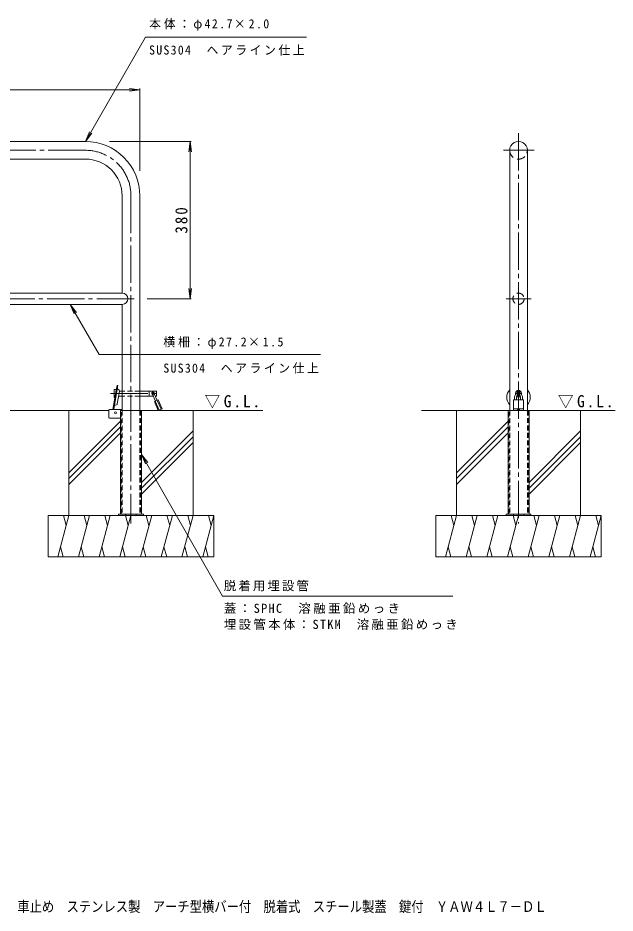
# Model space of a CAD drawing. Units: millimetres, scale not verified. Extents: x -1714 to 1749, y -1362 to 800.
# Drawn here: x -919 to 525, y -1362 to 800 of the extents above; entities that cross this region are included whole.
import ezdxf
from ezdxf.enums import TextEntityAlignment as Align

# ---------------------------------------------------------------- set-up
doc = ezdxf.new("R2010")
doc.units = ezdxf.units.MM
doc.header["$LTSCALE"] = 10
for name, pattern in [('CHAIN1', [8, 5, -1, 1, -1]), ('CHAIN2', [12, 9, -1, 1, -1]), ('DASHED1', [1.8, 1.2, -0.6]), ('DASHED2', [3, 2, -1])]:
    doc.linetypes.add(name, pattern=pattern)
for name, color, linetype, lineweight in [('C-0_通り芯', 4, 'CHAIN2', 9), ('C-1_躯体', 7, 'Continuous', 9), ('C-2_仕上', 4, 'Continuous', 9), ('C-3_寸法', 2, 'Continuous', 9), ('C-4_文字', 7, 'Continuous', 9), ('C-5_建具', 7, 'Continuous', 9), ('C-6_間仕切', 7, 'Continuous', 9), ('C-A_インテリア', 2, 'Continuous', 9), ('C-E_見え係り', 6, 'Continuous', 5)]:
    doc.layers.add(name, color=color, linetype=linetype, lineweight=lineweight)
doc.layers.add('F-F_F-Fﾚｲﾔ', color=2, linetype='Continuous')
doc.styles.add('ＭＳ ゴシック', font='')
doc.styles.get('ＭＳ ゴシック').set_extended_font_data('MS Gothic')

msp = doc.modelspace()

# ---------------------------------------------------------------- linework, layer by layer
at = {"layer": 'C-0_通り芯', "color": 7}
for p, q in [((291.17, 521.6), (291.17, -421.42)), ((-755.25, 480.21), (-973.9, 480.21)), ((329.33, 480.21), (254.6, 480.21)), ((-645.25, 370.21), (-645.25, -421.42)), ((-637.94, 121.56), (-973.9, 121.56)), ((261.28, 121.56), (321.35, 121.56)), ((-694.4, -107.44), (-581.93, -107.44))]:
    msp.add_line(p, q, dxfattribs=at)
at = {"layer": 'C-0_通り芯', "linetype": 'Continuous'}
for p, q in [((-619.85, -148.44), (-670.65, -148.44)), ((-670.65, -398.44), (-670.65, -148.44)), ((-619.85, -148.44), (-619.85, -398.44)), ((316.57, -148.44), (265.77, -148.44)), ((265.77, -398.44), (265.77, -148.44)), ((316.57, -148.44), (316.57, -398.44))]:
    msp.add_line(p, q, dxfattribs=at)
at = {"layer": 'C-0_通り芯', "linetype": 'DASHED1'}
for p, q in [((-668.65, -398.44), (-668.65, -148.44)), ((-621.85, -148.44), (-621.85, -398.44)), ((267.77, -398.44), (267.77, -148.44)), ((314.57, -148.44), (314.57, -398.44))]:
    msp.add_line(p, q, dxfattribs=at)
at = {"layer": 'C-0_通り芯', "color": 3, "linetype": 'Continuous'}
msp.add_arc((291.17, 480.21), 21.35, 0.0004, 180.0004, dxfattribs=at)
at = {"layer": 'C-0_通り芯', "color": 7}
msp.add_arc((-755.25, 370.21), 110, 360, 90.00031, dxfattribs=at)
at = {"layer": 'C-1_躯体'}
for p, q in [((284.17, -106.44), (284.17, -108.44)), ((298.17, -106.44), (298.17, -108.44)), ((-615.25, -398.44), (-675.25, -398.44)), ((-675.25, -398.44), (-675.25, -401.64)), ((-657.75, -398.44), (-657.75, -401.64)), ((-632.75, -398.44), (-632.75, -401.64)), ((-615.25, -398.44), (-615.25, -401.64)), ((321.17, -398.44), (261.17, -398.44)), ((261.17, -398.44), (261.17, -401.64)), ((278.67, -398.44), (278.67, -401.64)), ((303.67, -398.44), (303.67, -401.64)), ((321.17, -398.44), (321.17, -401.64))]:
    msp.add_line(p, q, dxfattribs=at)
at = {"layer": 'C-1_躯体', "color": 3}
for p, q in [((-699.1, -165.14), (-699.1, -147.64)), ((-697.6, -146.14), (-666.6, -146.14)), ((-697.6, -166.64), (-670.65, -166.64))]:
    msp.add_line(p, q, dxfattribs=at)
at = {"layer": 'C-1_躯体'}
for centre, start, end in [((291.17, -106.44), 0, 180), ((291.17, -108.44), 180, 187.32262), ((291.17, -108.44), 229.01344, 310.98695), ((291.17, -108.44), 352.67754, 0)]:
    msp.add_arc(centre, 7, start, end, dxfattribs=at)
at = {"layer": 'C-1_躯体', "color": 3}
for centre, start, end in [((-697.6, -147.64), 90, 180), ((-697.6, -165.14), 180, 270)]:
    msp.add_arc(centre, 1.5, start, end, dxfattribs=at)
at = {"layer": 'C-2_仕上', "color": 3}
for p, q in [((-755.25, 501.56), (-973.9, 501.56)), ((269.82, 480.21), (269.82, -148.44)), ((312.52, 480.21), (312.52, -148.44)), ((-755.25, 458.86), (-973.9, 458.86)), ((-666.6, 370.21), (-666.6, 135.16)), ((-623.9, 370.21), (-623.9, -148.44)), ((-666.6, 135.16), (-973.9, 135.16)), ((-666.6, 107.96), (-973.9, 107.96)), ((-666.6, 107.96), (-666.6, -148.44))]:
    msp.add_line(p, q, dxfattribs=at)
at = {"layer": 'C-2_仕上'}
for p, q in [((-689.25, -146.14), (-680.16, -94.57)), ((-686.91, -146.14), (-676.69, -88.16)), ((-678.96, -87.76), (-680.16, -94.57)), ((-678.96, -87.76), (-676.69, -88.16)), ((-673.9, -99.51), (-677.72, -95.69)), ((-673.07, -102.15), (-675.44, -115.62)), ((-678.35, -132.13), (-675.44, -115.62)), ((-680.02, -134.32), (-684.93, -136.61))]:
    msp.add_line(p, q, dxfattribs=at)
at = {"layer": 'C-2_仕上', "color": 3, "linetype": 'DASHED2'}
msp.add_circle((291.17, 121.56), 13.6, dxfattribs=at)
at = {"layer": 'C-2_仕上', "color": 3}
for centre, radius, start, end in [((-755.25, 370.21), 131.35, 0, 90.00026), ((-755.25, 370.21), 88.65, 0, 90.00029), ((-666.6, 121.56), 13.6, 270, 90)]:
    msp.add_arc(centre, radius, start, end, dxfattribs=at)
at = {"layer": 'C-2_仕上', "color": 3, "linetype": 'DASHED2'}
msp.add_arc((291.17, 480.21), 21.35, 180.0004, 0.0004, dxfattribs=at)
at = {"layer": 'C-2_仕上'}
for centre, radius, start, end in [((-677.22, -95.2), 0.7, 169.99799, 224.99889), ((-676.02, -101.63), 3, 349.99956, 44.99919), ((-684.64, -137.25), 0.7, 115.00227, 170.00244), ((-681.31, -131.61), 3, 295.00172, 349.99965)]:
    msp.add_arc(centre, radius, start, end, dxfattribs=at)
for start_param, end_param in [(2.4228214, 3.8603639), (5.5644141, 7.0019565)]:
    msp.add_ellipse((291.17, -116.37), major_axis=(28.37, 0), ratio=0.98, start_param=start_param, end_param=end_param, dxfattribs=at)
at = {"layer": 'C-3_寸法'}
for p, q in [((288.67, -101.98), (288.67, -112.89)), ((293.67, -101.98), (293.67, -112.89)), ((279.17, -122.89), (279.17, -148.44)), ((279.17, -122.89), (303.17, -122.89)), ((281.67, -115.55), (281.67, -122.89)), ((286.17, -115.55), (286.17, -122.89)), ((296.17, -115.55), (296.17, -122.89)), ((300.67, -115.55), (300.67, -122.89)), ((303.17, -122.89), (303.17, -148.44)), ((279.17, -144.46), (303.17, -144.46)), ((279.17, -148.44), (303.17, -148.44))]:
    msp.add_line(p, q, dxfattribs=at)
at = {"layer": 'C-3_寸法', "color": 3, "linetype": 'DASHED1'}
for p, q in [((-666.6, -148.44), (-666.6, -398.44)), ((-623.9, -148.44), (-623.9, -398.44)), ((269.82, -148.44), (269.82, -398.44)), ((312.52, -148.44), (312.52, -398.44))]:
    msp.add_line(p, q, dxfattribs=at)
at = {"layer": 'C-3_寸法', "linetype": 'CHAIN1'}
msp.add_line((287.64, -146.45), (294.72, -146.45), dxfattribs=at)
at = {"layer": 'C-3_寸法'}
for points in [[(289.17, -146.2), (289.17, -146.7), (293.17, -146.7)], [(289.17, -146.2), (293.17, -146.2), (293.17, -146.7)]]:
    msp.add_lwpolyline(points, dxfattribs=at)
for start, end in [(349.83565, 190.16435), (234.7027, 305.2973)]:
    msp.add_arc((291.17, -107.44), 6, start, end, dxfattribs=at)
for centre, major_axis, ratio, start_param, end_param in [((291.17, -115.55), (9.5, 0), 0.9589, 1.8370863, 3.1415927), ((291.17, -115.55), (9.5, 0), 0.9589, 6.2831853, 7.5876916), ((291.17, -115.55), (5, 0), 0.9219, 2.0943813, 3.1415927), ((291.17, -115.55), (5, 0), 0.9219, 6.2831853, 7.3303967), ((291.17, -146.45), (-2.75, 0), 0.3384, 3.1415849, 6.2831775), ((291.17, -146.45), (-2.75, 0), 0.3384, 6.2831853, 9.424778)]:
    msp.add_ellipse(centre, major_axis=major_axis, ratio=ratio, start_param=start_param, end_param=end_param, dxfattribs=at)
at = {"layer": 'C-4_文字'}
for p, q in [((-623.9, 626.51), (-648.69, 629.77)), ((-623.9, 629.51), (-623.9, 430.3)), ((-1323.9, 626.51), (-623.9, 626.51)), ((-623.9, 626.51), (-648.69, 623.24)), ((-499.56, 501.56), (-697.28, 501.56)), ((-502.56, 501.56), (-505.82, 476.78)), ((-502.56, 121.56), (-502.56, 501.56)), ((-502.56, 501.56), (-499.3, 476.78)), ((-502.56, 121.56), (-505.82, 146.35)), ((-502.56, 121.56), (-499.3, 146.35)), ((-499.56, 121.56), (-606.47, 121.56))]:
    msp.add_line(p, q, dxfattribs=at)
at = {"layer": 'C-5_建具'}
for p, q in [((-755.25, 501.56), (-609.81, 753.48)), ((-609.81, 753.48), (-221.44, 753.49)), ((-755.25, 501.56), (-745.69, 524.66)), ((-755.25, 501.56), (-740.04, 521.4)), ((-792.52, 107.96), (-782.95, 84.86)), ((-792.52, 107.96), (-722.45, -12.65)), ((-792.52, 107.96), (-777.3, 88.13)), ((-187.14, -12.65), (-722.45, -12.65)), ((-619.85, -254.38), (-610.29, -277.48)), ((-619.85, -254.38), (-604.64, -274.21)), ((-619.85, -254.38), (-424.43, -596.98)), ((132.52, -596.98), (-424.43, -596.98))]:
    msp.add_line(p, q, dxfattribs=at)
at = {"layer": 'C-6_間仕切'}
for p, q in [((-685.72, -116.44), (-685.72, -98.44)), ((-684.72, -97.44), (-680.66, -97.44)), ((-666.6, -101.44), (-673.03, -101.44)), ((-584.72, -101.44), (-623.9, -101.44)), ((-601.72, -101.44), (-601.72, -113.44)), ((-583.72, -102.44), (-583.72, -112.44)), ((-684.19, -117.44), (-684.72, -117.44)), ((-666.6, -113.44), (-675.06, -113.44)), ((-591.58, -113.44), (-623.9, -113.44)), ((-584.72, -113.44), (-586.68, -113.44))]:
    msp.add_line(p, q, dxfattribs=at)
at = {"layer": 'C-6_間仕切', "linetype": 'DASHED1'}
for p, q in [((-623.9, -101.44), (-666.6, -101.44)), ((-623.9, -113.44), (-666.6, -113.44))]:
    msp.add_line(p, q, dxfattribs=at)
at = {"layer": 'C-6_間仕切', "linetype": 'CHAIN1'}
msp.add_line((-591.72, -102.92), (-591.72, -111.98), dxfattribs=at)
at = {"layer": 'C-6_間仕切', "color": 6, "lineweight": 5}
msp.add_line((-619.85, -148.44), (-326.34, -148.44), dxfattribs=at)
at = {"layer": 'C-6_間仕切'}
for centre, radius, start, end in [((-684.72, -98.44), 1, 90, 180), ((-591.72, -107.44), 3.5, 333.40457, 253.39226), ((-584.72, -102.44), 1, 0, 90), ((-684.72, -116.44), 1, 180, 270), ((-584.72, -112.44), 1, 270, 0)]:
    msp.add_arc(centre, radius, start, end, dxfattribs=at)
at = {"layer": 'C-A_インテリア'}
for p, q in [((-589.16, -107.69), (-582.11, -123.98)), ((-593.29, -109.48), (-586.24, -125.77)), ((-588.77, -126.86), (-579.59, -122.89)), ((-588.77, -126.86), (-579.43, -148.43)), ((-586.7, -125.97), (-577.37, -147.53)), ((-581.65, -123.78), (-572.32, -145.35)), ((-579.59, -122.89), (-570.26, -144.46)), ((-579.43, -148.43), (-570.26, -144.46))]:
    msp.add_line(p, q, dxfattribs=at)
msp.add_arc((-591.23, -108.58), 2.25, 23.4, 203.4, dxfattribs=at)
at = {"layer": 'C-E_見え係り'}
for p, q in [((-1248.7, -148.44), (-699.11, -148.44)), ((-795.25, -401.64), (-795.25, -148.44)), ((-495.25, -401.64), (-495.25, -148.44)), ((56.95, -148.44), (265.77, -148.44)), ((141.17, -401.64), (141.17, -148.44)), ((316.57, -148.44), (524.57, -148.44)), ((441.17, -401.64), (441.17, -148.44)), ((-670.65, -174.03), (-795.25, -298.63)), ((-670.65, -188.17), (-795.25, -312.77)), ((265.77, -174.03), (141.17, -298.63)), ((265.77, -188.17), (141.17, -312.77)), ((-670.65, -202.31), (-795.25, -326.91)), ((-495.25, -197.51), (-619.85, -322.11)), ((-495.25, -211.65), (-619.85, -336.25)), ((265.77, -202.31), (141.17, -326.91)), ((441.17, -197.51), (316.57, -322.11)), ((441.17, -211.65), (316.57, -336.25)), ((-495.25, -225.79), (-619.85, -350.39)), ((441.17, -225.79), (316.57, -350.39)), ((-845.25, -401.64), (-445.25, -401.64)), ((-845.25, -501.64), (-845.25, -401.64)), ((-795.25, -401.64), (-822.05, -501.64)), ((-808.3, -401.64), (-801.78, -425.99)), ((-745.25, -401.64), (-772.05, -501.64)), ((-758.3, -401.64), (-751.78, -425.99)), ((-695.25, -401.64), (-722.05, -501.64)), ((-708.3, -401.64), (-701.78, -425.99)), ((-645.25, -401.64), (-672.05, -501.64)), ((-658.3, -401.64), (-651.78, -425.99)), ((-595.25, -401.64), (-622.05, -501.64)), ((-608.3, -401.64), (-601.78, -425.99)), ((-545.25, -401.64), (-572.05, -501.64)), ((-558.3, -401.64), (-551.78, -425.99)), ((-495.25, -401.64), (-522.05, -501.64)), ((-508.3, -401.64), (-501.78, -425.99)), ((-445.25, -401.64), (-472.05, -501.64)), ((-458.3, -401.64), (-451.78, -425.99)), ((-445.25, -501.64), (-445.25, -401.64)), ((91.17, -401.64), (491.17, -401.64)), ((91.17, -501.64), (91.17, -401.64)), ((141.17, -401.64), (114.37, -501.64)), ((128.12, -401.64), (134.64, -425.99)), ((191.17, -401.64), (164.37, -501.64)), ((178.12, -401.64), (184.64, -425.99)), ((241.17, -401.64), (214.37, -501.64)), ((228.12, -401.64), (234.64, -425.99)), ((291.17, -401.64), (264.37, -501.64)), ((278.12, -401.64), (284.64, -425.99)), ((341.17, -401.64), (314.37, -501.64)), ((328.12, -401.64), (334.64, -425.99)), ((391.17, -401.64), (364.37, -501.64)), ((378.12, -401.64), (384.64, -425.99)), ((441.17, -401.64), (414.37, -501.64)), ((428.12, -401.64), (434.64, -425.99)), ((491.17, -401.64), (464.37, -501.64)), ((478.12, -401.64), (484.64, -425.99)), ((491.17, -501.64), (491.17, -401.64)), ((-809, -501.64), (-815.52, -477.29)), ((-759, -501.64), (-765.52, -477.29)), ((-709, -501.64), (-715.52, -477.29)), ((-659, -501.64), (-665.52, -477.29)), ((-609, -501.64), (-615.52, -477.29)), ((-559, -501.64), (-565.52, -477.29)), ((-509, -501.64), (-515.52, -477.29)), ((-459, -501.64), (-465.52, -477.29)), ((127.42, -501.64), (120.9, -477.29)), ((177.42, -501.64), (170.9, -477.29)), ((227.42, -501.64), (220.9, -477.29)), ((277.42, -501.64), (270.9, -477.29)), ((327.42, -501.64), (320.9, -477.29)), ((377.42, -501.64), (370.9, -477.29)), ((427.42, -501.64), (420.9, -477.29)), ((477.42, -501.64), (470.9, -477.29)), ((-845.25, -501.64), (-445.25, -501.64)), ((91.17, -501.64), (491.17, -501.64))]:
    msp.add_line(p, q, dxfattribs=at)
at = {"layer": 'C-E_見え係り', "color": 4, "lineweight": 9}
msp.add_circle((-682.7, -153.94), 2.5, dxfattribs=at)

# ---------------------------------------------------------------- texts
at = {"layer": 'C-4_文字', "color": 2, "insert": (-508.56, 279.06), "char_height": 29.33, "attachment_point": 7, "rotation": 90, "style": 'ＭＳ ゴシック'}
msp.add_mtext('\\T1.27;\\W0.9;380', dxfattribs=at)
at = {"layer": 'C-5_建具', "char_height": 21.99, "attachment_point": 7, "style": 'ＭＳ ゴシック'}
for s, insert in [('\\T1.25;\\W0.95;本体：φ42.7×2.0', (-601.44, 768.88)), ('\\T1.22;\\W0.95;SUS304\u3000ヘアライン仕上', (-601.44, 709.14)), ('\\T1.25;\\W0.95;横柵：φ27.2×1.5', (-567.14, 0.5)), ('\\T1.22;\\W0.95;SUS304\u3000ヘアライン仕上', (-567.14, -59.25)), ('\\T1.17;脱着用埋設管', (-420.87, -585.12)), ('\\T1.2;蓋：SPHC\u3000溶融亜鉛めっき', (-420.87, -639.58)), ('\\T1.19;埋設管本体：STKM\u3000溶融亜鉛めっき', (-420.87, -678.32))]:
    msp.add_mtext(s, dxfattribs=dict(at, insert=insert))
at = {"layer": 'C-5_建具', "color": 2, "char_height": 29.33, "attachment_point": 7, "style": 'ＭＳ ゴシック'}
for insert in [(-467.58, -143.21), (386.15, -143.21)]:
    msp.add_mtext('\\T1.22;\\W0.95;▽G.L.', dxfattribs=dict(at, insert=insert))
at = {"layer": 'F-F_F-Fﾚｲﾔ', "style": 'ＭＳ ゴシック', "width": 0.85}
msp.add_text('車止め\u3000ステンレス製\u3000アーチ型横バー付\u3000脱着式\u3000スチール製蓋\u3000鍵付\u3000ＹＡＷ４Ｌ７－ＤＬ', height=25.66, dxfattribs=at).set_placement((-920, -1367.18), align=Align.BOTTOM_LEFT)

doc.saveas('drawing.dxf')
